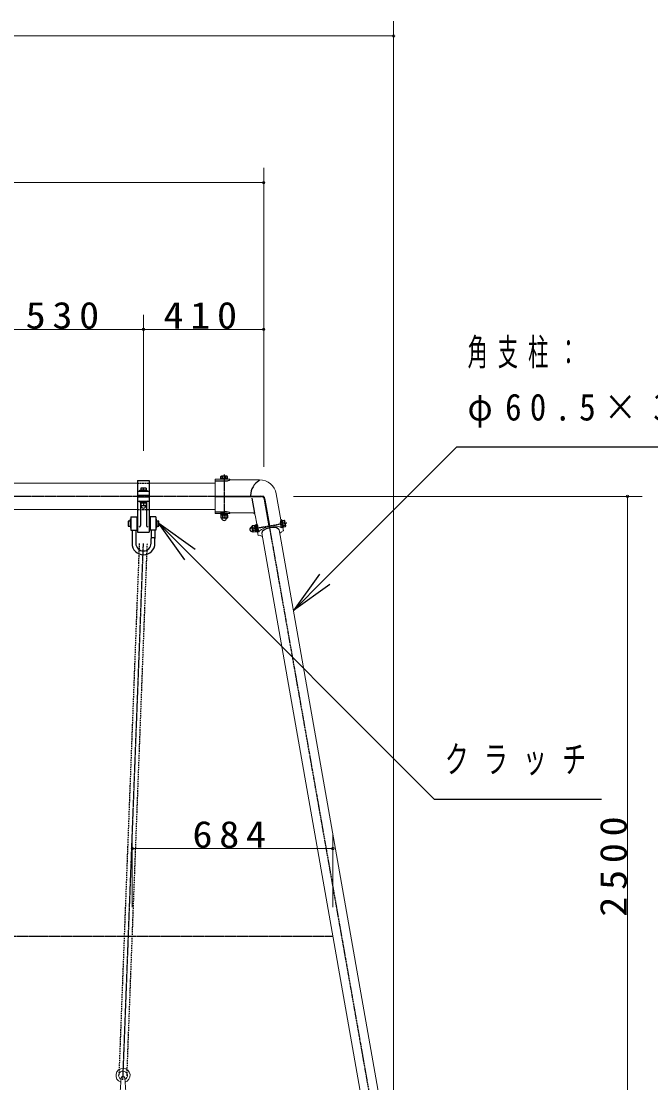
# Model space of a CAD drawing. Units: millimetres at full size. Extents: x -19543 to 0, y -2740 to 13350.
# Drawn here: x -12737 to -10591, y 3102 to 6719 of the extents above; entities that cross this region are included whole.
import ezdxf

# ---------------------------------------------------------------- set-up
doc = ezdxf.new("R2010")
doc.units = ezdxf.units.MM
doc.linetypes.add('USER2', pattern=[6, 3, -1, 1, -1])
doc.linetypes.add('USER4', pattern=[8, 5, -3])
doc.layers.add('線', color=2, linetype='Continuous', lineweight=25)
doc.layers.add('補助', color=2, linetype='Continuous', lineweight=13)
doc.styles.add('ＭＳ ゴシック', font='')
doc.styles.get('ＭＳ ゴシック').set_extended_font_data('MS Gothic')

# ---------------------------------------------------------------- blocks, each defined once
blk = doc.blocks.new('dimension_origin')
at = {"color": 0, "linetype": 'Continuous', "lineweight": -2}
blk.add_circle((0, 0), 1.25, dxfattribs=at)

msp = doc.modelspace()

# ---------------------------------------------------------------- linework, layer by layer
at = {"layer": '線', "color": 20, "linetype": 'USER2'}
for p, q in [((-12045, 5175), (-12045, 5025)), ((-11910, 5100), (-14924.55, 5100)), ((-11399.031, 2212.909), (-11907.784, 5098.191)), ((-11831.105, 5008.849), (-11949.282, 4988.012)), ((-12390, 3112), (-12320, 4939.95)), ((-11674.329, 3600), (-17669.673, 3600))]:
    msp.add_line(p, q, dxfattribs=at)
at = {"layer": '線', "color": 7, "lineweight": 13}
for p, q in [((-12340, 5144.55), (-12830, 5144.55)), ((-12075, 5144.55), (-12300, 5144.55)), ((-12075, 5101.05), (-12075, 5158.3)), ((-12025, 5158.3), (-12075, 5158.3)), ((-12025, 5156.05), (-12025, 5158.3)), ((-12025, 5156.05), (-11924.05, 5156.05)), ((-11851.683, 5020.453), (-11867.178, 5108.328)), ((-12075, 5041.7), (-12075, 5098.95)), ((-12340, 5055.45), (-12830, 5055.45)), ((-12075, 5055.45), (-12300, 5055.45)), ((-12075, 5041.7), (-12025, 5041.7)), ((-12025, 5041.7), (-12025, 5043.95)), ((-12025, 5043.95), (-11949.005, 5043.95)), ((-11933.914, 5005.953), (-11939.157, 5035.686)), ((-11933.914, 5005.953), (-11935.884, 5005.606)), ((-11931.121, 4978.593), (-11935.884, 5005.606)), ((-11849.713, 5020.8), (-11851.683, 5020.453)), ((-11844.95, 4993.787), (-11849.713, 5020.8)), ((-11844.95, 4993.787), (-11849.515, 4992.982)), ((-11842.888, 4982.093), (-11844.95, 4993.787)), ((-11926.555, 4979.398), (-11931.121, 4978.593)), ((-11929.059, 4966.899), (-11931.121, 4978.593)), ((-11924.493, 4967.704), (-11929.059, 4966.899)), ((-11428.822, 2207.656), (-11916.795, 4975.09)), ((-11369.241, 2218.162), (-11857.214, 4985.596)), ((-11842.888, 4982.093), (-11847.453, 4981.288)), ((-12399.712, 3070.689), (-12395.982, 3118.467)), ((-12380.288, 3070.689), (-12384.018, 3118.467))]:
    msp.add_line(p, q, dxfattribs=at)
at = {"layer": '線'}
for p, q in [((-12340, 5154.55), (-12300, 5154.55)), ((-12340, 5154.55), (-12340, 4977.45)), ((-12300, 5154.55), (-12300, 4977.45)), ((-12075, 5152.509), (-12045, 5152.509)), ((-12033, 5160.8), (-12057, 5160.8)), ((-12057, 5160.8), (-12057, 5158.3)), ((-12033, 5158.3), (-12057, 5158.3)), ((-12055.97, 5167.663), (-12054, 5168.8)), ((-12055.97, 5160.8), (-12055.97, 5167.663)), ((-12034.03, 5160.8), (-12055.97, 5160.8)), ((-12036, 5168.8), (-12054, 5168.8)), ((-12050.485, 5160.8), (-12050.485, 5167.663)), ((-12039.515, 5160.8), (-12039.515, 5167.663)), ((-12034.03, 5167.663), (-12036, 5168.8)), ((-12034.03, 5160.8), (-12034.03, 5167.663)), ((-12033, 5158.3), (-12033, 5160.8)), ((-12340, 5118.05), (-12300, 5118.05)), ((-12340, 5104.05), (-12300, 5104.05)), ((-12332, 5120.55), (-12308, 5120.55)), ((-12332, 5118.05), (-12332, 5120.55)), ((-12332, 5118.05), (-12308, 5118.05)), ((-12329, 5127.55), (-12328.5, 5128.05)), ((-12329, 5127.55), (-12329, 5120.55)), ((-12311, 5120.55), (-12329, 5120.55)), ((-12311.5, 5128.05), (-12328.5, 5128.05)), ((-12326, 5104.05), (-12326, 5097.95)), ((-12320, 5120.55), (-12320, 5126.913)), ((-12314, 5104.05), (-12314, 5097.95)), ((-12311, 5127.55), (-12311.5, 5128.05)), ((-12311, 5127.55), (-12311, 5120.55)), ((-12308, 5120.55), (-12308, 5118.05)), ((-12075, 5101.05), (-11921.118, 5101.05)), ((-12340, 5097.95), (-12300, 5097.95)), ((-12340, 5083.95), (-12300, 5083.95)), ((-12332, 5083.95), (-12308, 5083.95)), ((-12332, 5081.45), (-12332, 5083.95)), ((-12332, 5081.45), (-12308, 5081.45)), ((-12330.75, 5081.45), (-12309.25, 5081.45)), ((-12330.75, 5081.45), (-12330.75, 5078.45)), ((-12330.75, 5078.45), (-12309.25, 5078.45)), ((-12330, 5078.95), (-12330, 5000.745)), ((-12329.5, 5078.45), (-12329.5, 5068.739)), ((-12329.5, 5078.45), (-12310.5, 5078.45)), ((-12329.5, 5068.739), (-12329, 5068.45)), ((-12329, 5068.45), (-12311, 5068.45)), ((-12328, 5067.95), (-12328, 5068.45)), ((-12320.167, 5078.45), (-12320.971, 5081.45)), ((-12320, 5078.45), (-12320, 5069.587)), ((-12319.029, 5078.45), (-12319.833, 5081.45)), ((-12312, 5067.95), (-12312, 5068.45)), ((-12310.5, 5068.739), (-12311, 5068.45)), ((-12310.5, 5078.45), (-12310.5, 5068.739)), ((-12310, 5078.95), (-12310, 5000.745)), ((-12309.25, 5081.45), (-12309.25, 5078.45)), ((-12308, 5083.95), (-12308, 5081.45)), ((-12075, 5098.95), (-11917.324, 5098.95)), ((-11940.329, 5042.331), (-11949.321, 5093.331)), ((-11890.212, 4992.775), (-11907.476, 5090.686)), ((-11888.242, 4993.122), (-11904.869, 5087.415)), ((-12362.5, 5029.95), (-12342.5, 5029.95)), ((-12362.5, 5029.95), (-12362.5, 4984.95)), ((-12342.5, 5029.95), (-12342.5, 4984.95)), ((-12277.5, 5029.95), (-12297.5, 5029.95)), ((-12297.5, 5029.95), (-12297.5, 4984.95)), ((-12277.5, 5029.95), (-12277.5, 4984.95)), ((-12075, 5047.491), (-12045, 5047.491)), ((-12033, 5041.7), (-12057, 5041.7)), ((-12057, 5041.7), (-12057, 5039.2)), ((-12033, 5039.2), (-12057, 5039.2)), ((-12034.03, 5036.2), (-12055.97, 5036.2)), ((-12055.97, 5036.2), (-12055.97, 5027.337)), ((-12034.25, 5039.2), (-12055.75, 5039.2)), ((-12055.75, 5039.2), (-12055.75, 5036.2)), ((-12034.25, 5036.2), (-12055.75, 5036.2)), ((-12050.485, 5036.2), (-12050.485, 5027.337)), ((-12045.167, 5036.2), (-12045.971, 5039.2)), ((-12044.029, 5036.2), (-12044.833, 5039.2)), ((-12039.515, 5036.2), (-12039.515, 5027.337)), ((-12034.25, 5039.2), (-12034.25, 5036.2)), ((-12034.03, 5036.2), (-12034.03, 5027.337)), ((-12033, 5039.2), (-12033, 5041.7)), ((-12365.259, 5015.95), (-12372.5, 5015.95)), ((-12372.5, 5015.95), (-12372.5, 4998.95)), ((-12372.5, 4998.95), (-12365.259, 4998.95)), ((-12365.258, 5015.931), (-12363.724, 5023.302)), ((-12365.258, 5015.931), (-12365.258, 4998.969)), ((-12365.258, 4998.969), (-12363.724, 4991.598)), ((-12363.724, 5023.302), (-12362.5, 5023.048)), ((-12363.724, 4991.598), (-12362.5, 4991.852)), ((-12362.5, 5023.048), (-12362.5, 4991.852)), ((-12340, 5015.95), (-12342.5, 5015.95)), ((-12342.5, 4998.95), (-12340, 4998.95)), ((-12297.5, 5015.95), (-12300.011, 5015.95)), ((-12300.011, 4998.95), (-12297.5, 4998.95)), ((-12276.276, 5023.302), (-12277.5, 5023.048)), ((-12277.5, 5023.048), (-12277.5, 4991.852)), ((-12276.276, 4991.598), (-12277.5, 4991.852)), ((-12274.742, 5015.931), (-12276.276, 5023.302)), ((-12274.742, 4998.969), (-12276.276, 4991.598)), ((-12267.5, 5015.95), (-12274.744, 5015.95)), ((-12274.744, 4998.95), (-12267.5, 4998.95)), ((-12274.742, 5015.931), (-12274.742, 4998.969)), ((-12267.5, 4998.95), (-12267.5, 5015.95)), ((-12055.97, 5027.337), (-12054, 5026.2)), ((-12036, 5026.2), (-12054, 5026.2)), ((-12053, 5025.7), (-12053, 5026.2)), ((-12037, 5025.7), (-12037, 5026.2)), ((-12034.03, 5027.337), (-12036, 5026.2)), ((-11950.425, 4995.934), (-11949.933, 4996.02)), ((-11949.329, 4999.142), (-11950.106, 4997.005)), ((-11946.981, 4979.279), (-11950.106, 4997.005)), ((-11940.6, 5000.681), (-11949.329, 4999.142)), ((-11939.648, 4995.28), (-11948.376, 4993.741)), ((-11936.791, 4979.075), (-11940.6, 5000.681)), ((-11937.608, 5000.986), (-11940.562, 5000.465)), ((-11936.829, 4979.292), (-11940.562, 5000.465)), ((-11938.725, 4990.043), (-11935.91, 4991.356)), ((-11935.363, 5002.651), (-11937.825, 5002.217)), ((-11933.657, 4978.582), (-11937.825, 5002.217)), ((-11933.874, 4979.813), (-11937.608, 5000.986)), ((-11931.195, 4979.016), (-11935.363, 5002.651)), ((-11926.555, 4979.398), (-11929.745, 4997.486)), ((-11849.515, 4992.982), (-11852.705, 5011.07)), ((-11846.73, 5018.28), (-11849.192, 5017.845)), ((-11845.025, 4994.21), (-11849.192, 5017.845)), ((-11842.563, 4994.644), (-11846.73, 5018.28)), ((-11846.551, 5017.265), (-11839.793, 5018.457)), ((-11842.742, 4995.659), (-11846.551, 5017.265)), ((-11845.599, 5011.863), (-11838.84, 5013.055)), ((-11845.025, 4994.21), (-11842.563, 4994.644)), ((-11843.694, 5001.06), (-11836.935, 5002.252)), ((-11842.742, 4995.659), (-11835.983, 4996.851)), ((-11839.793, 5018.457), (-11838.331, 5016.714)), ((-11835.205, 4998.988), (-11838.331, 5016.714)), ((-11835.983, 4996.851), (-11835.205, 4998.988)), ((-12362.5, 4984.95), (-12342.5, 4984.95)), ((-12359, 4984.95), (-12359, 4939.95)), ((-12346, 4984.95), (-12346, 4939.95)), ((-12340, 4977.45), (-12300, 4977.45)), ((-12277.5, 4984.95), (-12297.5, 4984.95)), ((-12294, 4984.95), (-12294, 4955.95)), ((-12294, 4959.95), (-12281, 4959.95)), ((-12294, 4939.95), (-12294, 4955.95)), ((-12281, 4984.95), (-12281, 4955.95)), ((-12281, 4939.95), (-12281, 4955.95)), ((-11947.647, 4980.177), (-11947.154, 4980.263)), ((-11945.519, 4977.536), (-11946.981, 4979.279)), ((-11937.743, 4984.477), (-11946.471, 4982.938)), ((-11936.791, 4979.075), (-11945.519, 4977.536)), ((-11938.527, 4988.922), (-11935.712, 4990.234)), ((-11933.874, 4979.813), (-11936.829, 4979.292)), ((-11933.657, 4978.582), (-11931.195, 4979.016))]:
    msp.add_line(p, q, dxfattribs=at)
at = {"layer": '線', "color": 4, "linetype": 'USER4'}
for p, q in [((-12340, 5144.55), (-12300, 5144.55)), ((-12340, 5055.45), (-12300, 5055.45)), ((-12402.666, 3127.501), (-12333.24, 4940.457)), ((-12376.186, 3126.487), (-12306.76, 4939.443))]:
    msp.add_line(p, q, dxfattribs=at)
at = {"layer": '線'}
for centre, radius, start, end in [((-12053.227, 5162.913), 5.485, 60.00001, 119.99999), ((-12045, 5155.004), 13.796, 66.57346, 113.42654), ((-12036.773, 5162.913), 5.485, 60.00001, 119.99999), ((-11896.968, 5103.075), 57.75, 118.03284, 180.02513), ((-12324.5, 5115.441), 12.323, 68.58229, 111.41755), ((-12315.5, 5115.441), 12.323, 68.58243, 111.41757), ((-11921.118, 5084.55), 16.5, 10, 90), ((-12335, 5078.95), 5, 0, 90), ((-12324.75, 5082.458), 13.72, 249.74445, 290.25555), ((-12320, 5067.95), 8, 180, 0), ((-12315.25, 5082.458), 13.72, 249.74445, 290.25555), ((-12305, 5078.95), 5, 90, 180), ((-11917.324, 5088.95), 10, 10, 90), ((-12335, 5000.745), 5, 270, 0), ((-12305, 5000.745), 5, 180, 270), ((-12053.227, 5032.087), 5.485, 240.00001, 299.99999), ((-12045, 5025.7), 8, 180, 0), ((-12045, 5039.996), 13.796, 246.57346, 293.42654), ((-12036.773, 5032.087), 5.485, 240.00001, 299.99999), ((-11949.036, 4988.055), 8, 100, 280), ((-11944.175, 4997.266), 5.485, 160.00001, 219.99999), ((-11934.957, 4990.538), 13.796, 166.57346, 213.42654), ((-11947.44, 4994.032), 18.029, 11.04288, 41.38987), ((-11834.895, 5013.877), 18.029, 158.61013, 188.95712), ((-11843.994, 5014.931), 5.485, 340.00001, 39.99999), ((-11850.354, 5005.455), 13.796, 346.57346, 33.42654), ((-11841.137, 4998.726), 5.485, 340.00001, 39.99999), ((-11941.317, 4981.062), 5.485, 160.00001, 219.99999), ((-12320, 4939.95), 39, 180, 0), ((-12320, 4939.95), 26, 180, 0)]:
    msp.add_arc(centre, radius, start, end, dxfattribs=at)
at = {"layer": '線', "color": 7, "lineweight": 13}
for centre, radius, start, end in [((-11924.05, 5098.3), 57.75, 10, 90), ((-11949.005, 5033.95), 10, 10, 90), ((-12389.664, 3126.994), 24, 87.86271, 251.95745), ((-12389.664, 3126.994), 24, 286.40431, 87.86271), ((-12389.664, 3126.994), 15, 87.86271, 243.47196), ((-12390, 3118), 6, 4.46422, 175.53578), ((-12389.664, 3126.994), 15, 293.79504, 87.86271)]:
    msp.add_arc(centre, radius, start, end, dxfattribs=at)
at = {"layer": '線'}
for centre, major_axis, ratio, start_param, end_param in [((-12045, 5156.05), (20, 0), 0.177056, 4.71238898, 6.28318531), ((-12045, 5043.95), (20, 0), 0.177056, 6.28318531, 7.85398163), ((-11884.789, 4980.734), (32.006, 5.644), 0.39582, 1.67096375, 3.14159265), ((-11889.22, 4979.952), (32.006, 5.644), 0.39582, 0, 1.47062891)]:
    msp.add_ellipse(centre, major_axis=major_axis, ratio=ratio, start_param=start_param, end_param=end_param, dxfattribs=at)
at = {"layer": '線', "color": 7, "lineweight": 13}
for centre, start_param, end_param in [((-11884.789, 4980.734), 1.64472729, 2.79370891), ((-11889.22, 4979.952), 0.34788375, 1.49686536), ((-11884.789, 4980.734), 3.48947704, 3.88134376), ((-11889.22, 4979.952), 5.5434342, 5.93530092)]:
    msp.add_ellipse(centre, major_axis=(43.332, 7.641), ratio=0.39582, start_param=start_param, end_param=end_param, dxfattribs=at)
at = {"layer": '補助'}
for p, q in [((-11467.286, 2700), (-11467.286, 6718.8)), ((-17870.675, 6668.8), (-11467.286, 6668.8)), ((-11910, 5200), (-11910, 6218.8)), ((-14645, 6168.8), (-11910, 6168.8)), ((-12320, 5254.55), (-12320, 5718.8)), ((-12320, 5254.55), (-12320, 5718.8)), ((-11910, 5200), (-11910, 5718.8)), ((-12850, 5668.8), (-12320, 5668.8)), ((-12320, 5668.8), (-11910, 5668.8)), ((-11808.103, 5100), (-10620, 5100)), ((-10670, 5100), (-10670, 2600)), ((-12358.053, 3700), (-12358.053, 3950)), ((-11674.329, 3700), (-11674.329, 3950)), ((-12358.053, 3900), (-11674.329, 3900))]:
    msp.add_line(p, q, dxfattribs=at)
at = {"layer": '補助', "lineweight": 25}
for p, q in [((-11702.771, 4817.301), (-11251.272, 5268.8)), ((-11251.272, 5268.8), (-11201.272, 5268.8)), ((-11201.272, 5268.8), (-10381.499, 5268.8)), ((-12179.112, 4883.706), (-12267.5, 5007.45)), ((-12143.756, 4919.062), (-12267.5, 5007.45)), ((-12267.5, 5007.45), (-12161.434, 4901.384)), ((-12161.434, 4901.384), (-11328.85, 4068.8)), ((-11720.448, 4834.979), (-11808.837, 4711.235)), ((-11808.837, 4711.235), (-11702.771, 4817.301)), ((-11685.093, 4799.623), (-11808.837, 4711.235)), ((-11328.85, 4068.8), (-11278.85, 4068.8)), ((-11278.85, 4068.8), (-10758.632, 4068.8))]:
    msp.add_line(p, q, dxfattribs=at)

# ---------------------------------------------------------------- block references
at = {"layer": '補助', "xscale": 3.33, "yscale": 3.33}
for p, rotation in [((-11467.286, 6668.8), 180), ((-11910, 6168.8), 180), ((-12320, 5668.8), 180), ((-11910, 5668.8), 180), ((-10670, 5100), 270), ((-11674.329, 3900), 180)]:
    msp.add_blockref('dimension_origin', p, dxfattribs=dict(at, rotation=rotation))
for p in [(-12320, 5668.8), (-12358.053, 3900)]:
    msp.add_blockref('dimension_origin', p, dxfattribs=at)

# ---------------------------------------------------------------- texts
at = {"layer": '補助', "char_height": 91.64, "style": 'ＭＳ ゴシック'}
for s, insert, attachment_point in [('\\T1.33;\\W1.1;530', (-12585, 5669.8), 8), ('\\T1.33;\\W1.1;410', (-12115, 5669.8), 8), ('\\T1.5;\\W0.55;角支柱：', (-11215.022, 5637.55), 1), ('\\T1.5;\\W0.9;φ60.5×3.8', (-11215.022, 5450.05), 1), ('\\T1.64;\\W0.65;クラッチ', (-11292.6, 4250.05), 1), ('\\T1.33;\\W1.1;684', (-12016.191, 3901), 8)]:
    msp.add_mtext(s, dxfattribs=dict(at, insert=insert, attachment_point=attachment_point))
at = {"layer": '補助', "insert": (-10671, 3850), "char_height": 91.64, "attachment_point": 8, "rotation": 90, "style": 'ＭＳ ゴシック'}
msp.add_mtext('\\T1.33;\\W1.1;2500', dxfattribs=at)

doc.saveas('drawing.dxf')
